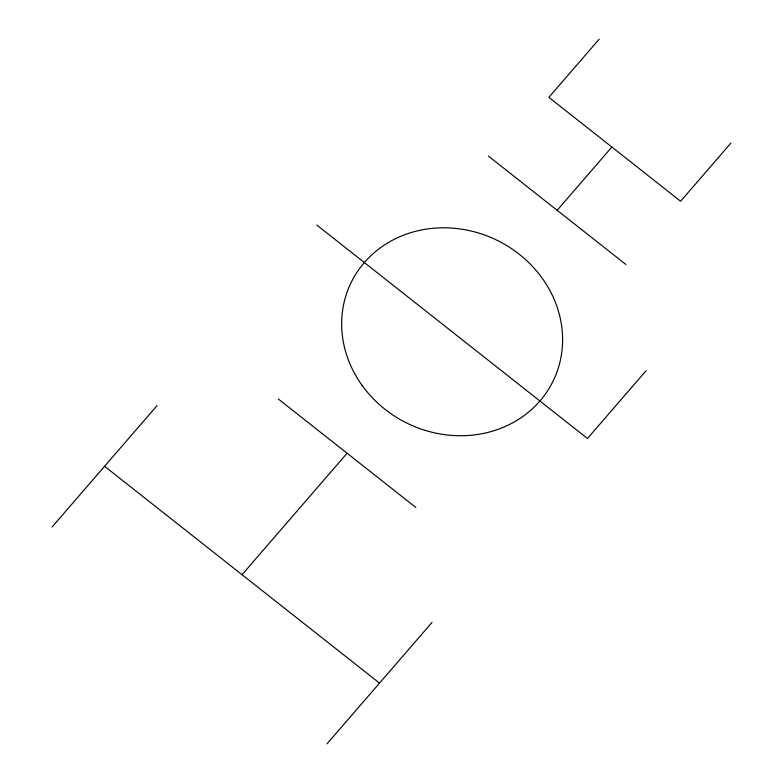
<?xml version="1.0" encoding="UTF-8"?>
<svg xmlns="http://www.w3.org/2000/svg" width="783" height="783" viewBox="0 0 783 783"><rect width="100%" height="100%" fill="white"/><g stroke="black" fill="none" stroke-linecap="round" stroke-linejoin="round"><path stroke-width="1.17" d="M52.06 527.028L157.099 405.555M599.201 39.15L548.873 97.356L680.613 201.251L730.94 143.044M242.045 574.702L347.084 453.24M557.163 210.304L611.875 147.038M646.161 370.633L587.465 438.5L316.792 225.044M327 743.85L432.04 622.387M488.435 156.101L625.901 264.507M278.356 399.027L415.822 507.443M104.579 466.296L379.52 683.119M361.824 385.021A112.37 101.927 25.7 0 0 552.397 382.486A112.37 101.927 25.7 0 0 442.16 227.814A112.37 101.927 25.7 0 0 361.824 385.021"/></g></svg>
